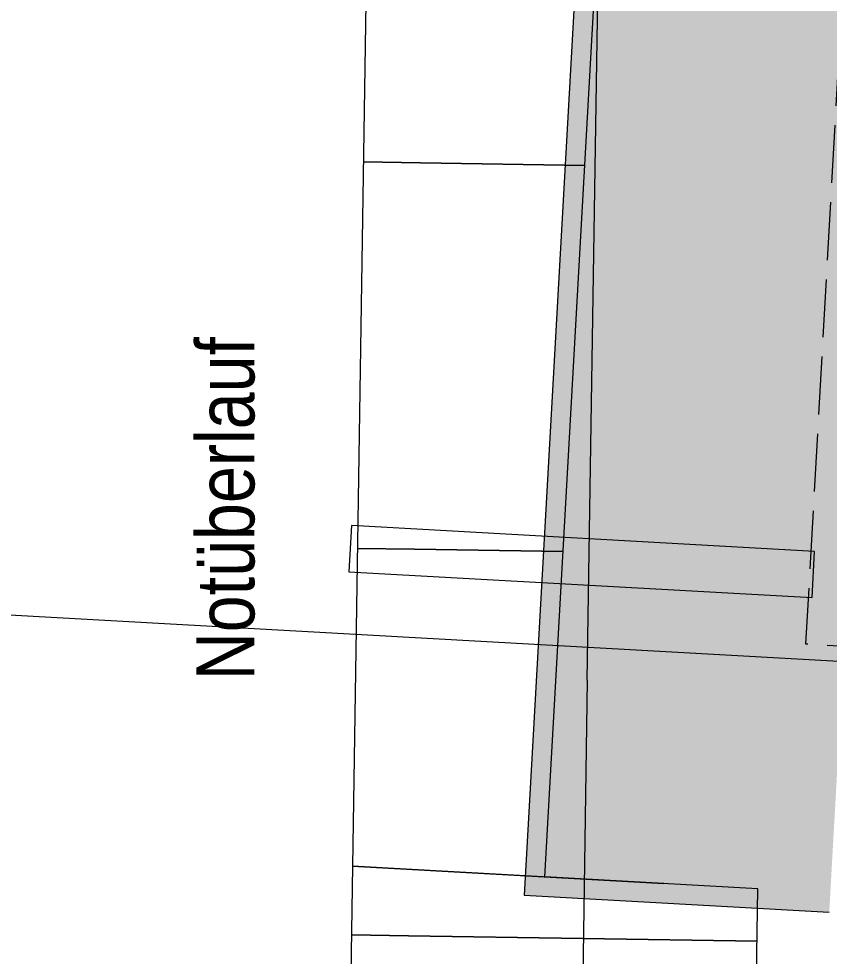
# Model space of a CAD drawing. Header units: metres. Extents: x -19025 to 34897, y -14024 to 26069.
# Drawn here: x -13646 to -12598, y 12674 to 13887 of the extents above; entities that cross this region are included whole.
import ezdxf
from ezdxf.enums import TextEntityAlignment as Align

# ---------------------------------------------------------------- set-up
doc = ezdxf.new("R2010")
doc.units = ezdxf.units.M
doc.header["$MEASUREMENT"] = 0
doc.linetypes.add('Strichlinie eng', pattern=[0.1, 0.075, -0.025])
for name, color, linetype in [('11__100 Achsraster', 7, 'Continuous'), ('140 Bruestung Attika', 7, 'Continuous'), ('221 Gefälledämmung 3D', 7, 'Continuous'), ('330 Dachdeckung', 7, 'Continuous'), ('520 Post', 7, 'Continuous'), ('930 Beschriftung Allgemein', 7, 'Continuous')]:
    doc.layers.add(name, color=color, linetype=linetype)
doc.styles.add('ERSTELLTER_STIL_1', font='ARIALN.TTF')
doc.styles.add('ERSTELLTER_STIL_4', font='arialbd.ttf')
doc.linetypes.add('Grenze Bezirk', pattern='A,0,[2,22HAUS116_412 STG1 _ 2.DG_IndexB_2026-08-161.Shx,S=0.001587,R=0,X=0,Y=0],-0.25,0', length=0.25)

# ---------------------------------------------------------------- blocks, each defined once
blk = doc.blocks.new('*X735')
at = {"layer": '330 Dachdeckung', "color": 8, "linetype": 'Continuous', "lineweight": 5}
for p, q in [((-14.8782, 18.0036), (-14.952, 18.0048)), ((-14.952, 18.0048), (-14.8782, 18.0036)), ((-14.6659, 18.0004), (-14.8782, 18.0036)), ((-14.8782, 18.0036), (-14.6659, 18.0004)), ((-14.8859, 17.5037), (-14.9598, 17.5048)), ((-14.9598, 17.5048), (-14.8859, 17.5037)), ((-14.6939, 17.5008), (-14.8859, 17.5037)), ((-14.8859, 17.5037), (-14.6939, 17.5008))]:
    blk.add_line(p, q, dxfattribs=at)
blk = doc.blocks.new('Dachfläche_47_1', base_point=(-14.5638, 17.0712))
at = {"layer": '330 Dachdeckung', "color": 7, "linetype": 'Continuous', "lineweight": 13, "flags": 128}
blk.add_lwpolyline([(-14.5638, 17.0712), (-14.5638, 17.0715), (-14.7174, 17.0801), (-14.6456, 18.362), (-14.9462, 18.3788), (-14.9661, 17.0938)], close=True, dxfattribs=at)
at = {"layer": '330 Dachdeckung', "color": 7, "linetype": 'Continuous', "lineweight": 13}
blk.add_blockref('*X735', (0, 0), dxfattribs=at)
blk = doc.blocks.new('*X739')
at = {"layer": '330 Dachdeckung', "color": 8, "linetype": 'Continuous', "lineweight": 5}
for p, q in [((-14.8936, 17.0038), (-14.9675, 17.0049)), ((-14.9675, 17.0049), (-14.8936, 17.0038)), ((-14.4431, 16.9968), (-14.8936, 17.0038)), ((-14.8936, 17.0038), (-14.4431, 16.9968))]:
    blk.add_line(p, q, dxfattribs=at)
blk = doc.blocks.new('Dachfläche_49_1', base_point=(-15.0177, 13.7618))
at = {"layer": '330 Dachdeckung', "color": 7, "linetype": 'Continuous', "lineweight": 13, "flags": 128}
blk.add_lwpolyline([(-15.0177, 13.7618), (-14.4929, 13.7538), (-14.442, 17.0644), (-14.9661, 17.0938)], close=True, dxfattribs=at)
at = {"layer": '330 Dachdeckung', "color": 7, "linetype": 'Continuous', "lineweight": 13}
blk.add_blockref('*X739', (0, 0), dxfattribs=at)
blk = doc.blocks.new('Rohr liegend 27')
at = {"layer": '520 Post', "color": 7, "linetype": 'Continuous', "lineweight": 13}
for p, q in [((0.6, 0.03), (0, 0.03)), ((0, 0.03), (0, -0.03)), ((0.6, -0.03), (0.6, 0.03)), ((0, -0.03), (0.6, -0.03))]:
    blk.add_line(p, q, dxfattribs=at)
blk = doc.blocks.new('Wand_197_1', base_point=(-14.2511, 21.8311))
at = {"layer": '140 Bruestung Attika', "linetype": 'Continuous', "lineweight": 13, "true_color": 0xebebeb}
for points in [[(-14.4853, 21.674), (-14.722, 17.4507), (-14.3276, 17.4286), (-14.0909, 21.6518)], [(-14.7441, 17.0563), (-14.3276, 17.4286), (-14.722, 17.4507)], [(-14.3276, 17.4286), (-14.7441, 17.0563), (-14.3497, 17.0342)]]:
    blk.add_hatch(color=7, dxfattribs=at).paths.add_polyline_path(points)
at = {"layer": '140 Bruestung Attika', "color": 7, "linetype": 'Continuous', "lineweight": 13, "flags": 128}
for points in [[(-14.4853, 21.674), (-14.7441, 17.0563)], [(-14.7441, 17.0563), (-14.3497, 17.0342)]]:
    blk.add_lwpolyline(points, dxfattribs=at)
blk = doc.blocks.new('Dachfläche_78_1', base_point=(-13.4695, 17.3293))
at = {"layer": '221 Gefälledämmung 3D', "color": 32, "linetype": 'Strichlinie eng', "lineweight": 5, "true_color": 0xdd6f00, "flags": 128}
blk.add_lwpolyline([(-13.4695, 17.3293), (-13.4332, 17.9763), (-14.138, 21.7046), (-14.3803, 17.3815)], close=True, dxfattribs=at)
blk = doc.blocks.new('Standard-Rastermarker_14')
at = {"layer": '11__100 Achsraster', "color": 8, "linetype": 'Grenze Bezirk', "lineweight": 5}
for q in [(0, 0), (22.8752, 0)]:
    blk.add_line((1, 0), q, dxfattribs=at)
at = {"layer": '11__100 Achsraster', "color": 8, "lineweight": 5, "style": 'ERSTELLTER_STIL_4'}
blk.add_attdef('AC_MarkerText_1', text='', height=0.2, rotation=0.8788, dxfattribs=at).set_placement((24.123, 0.1), align=Align.TOP_CENTER)
blk = doc.blocks.new('Standard-Rastermarker_16')
at = {"layer": '11__100 Achsraster', "color": 8, "linetype": 'Grenze Bezirk', "lineweight": 5}
blk.add_line((1.0118, 0), (22.964, 0), dxfattribs=at)
at = {"layer": '11__100 Achsraster', "color": 8, "lineweight": 5, "style": 'ERSTELLTER_STIL_4'}
blk.add_attdef('AC_MarkerText_1', text='', height=0.2, rotation=273.2085, dxfattribs=at).set_placement((-0.1045, -0.0376), align=Align.TOP_CENTER)

msp = doc.modelspace()

# ---------------------------------------------------------------- block references
at = {"layer": '11__100 Achsraster', "color": 7, "linetype": 'Continuous', "lineweight": 18}
for name, p, xscale, yscale, zscale, rotation in [('Standard-Rastermarker_14', (-12895.958, 14031.111), 999.9999999999995, 999.9999999999995, 999.9999999999995, 269.1211930973006), ('Standard-Rastermarker_16', (-18511.319, 13388.11), 1000, 1000, 1000, 356.7914836001973)]:
    msp.add_blockref(name, p, dxfattribs=dict(at, xscale=xscale, yscale=yscale, zscale=zscale, rotation=rotation))
at = {"layer": '140 Bruestung Attika', "color": 7, "lineweight": 30, "xscale": 1000, "yscale": 1000, "zscale": 1000}
msp.add_blockref('Wand_197_1', (-12499.795, 17528.028), dxfattribs=at)
at = {"layer": '221 Gefälledämmung 3D', "color": 32, "linetype": 'Strichlinie eng', "lineweight": 5, "true_color": 0xdd6f00, "xscale": 1000, "yscale": 1000, "zscale": 1000}
msp.add_blockref('Dachfläche_78_1', (-11718.136, 13026.208), dxfattribs=at)
at = {"layer": '330 Dachdeckung', "color": 7, "linetype": 'Continuous', "lineweight": 13, "xscale": 1000, "yscale": 1000, "zscale": 1000}
for name, p in [('Dachfläche_47_1', (-12812.5, 12768.175)), ('Dachfläche_49_1', (-13266.386, 9458.745))]:
    msp.add_blockref(name, p, dxfattribs=at)
at = {"layer": '520 Post', "color": 7, "linetype": 'Continuous', "lineweight": 13, "xscale": 999.9999999999995, "yscale": 999.9999999999995, "zscale": 999.9999999999995, "rotation": 356.8024932061196}
msp.add_blockref('Rohr liegend 27', (-13218.044, 13201.552), dxfattribs=at)

# ---------------------------------------------------------------- texts
at = {"layer": '930 Beschriftung Allgemein', "color": 7, "linetype": 'Continuous', "lineweight": 13, "insert": (-13416.743, 13031.313), "char_height": 75, "attachment_point": 1, "rotation": 90, "style": 'ERSTELLTER_STIL_1'}
msp.add_mtext('\\A1;{\\pql;\\fArial Narrow|b0|i0|c0|p0;\\W1.000000;Notüberlauf}', dxfattribs=at)

doc.saveas('drawing.dxf')
